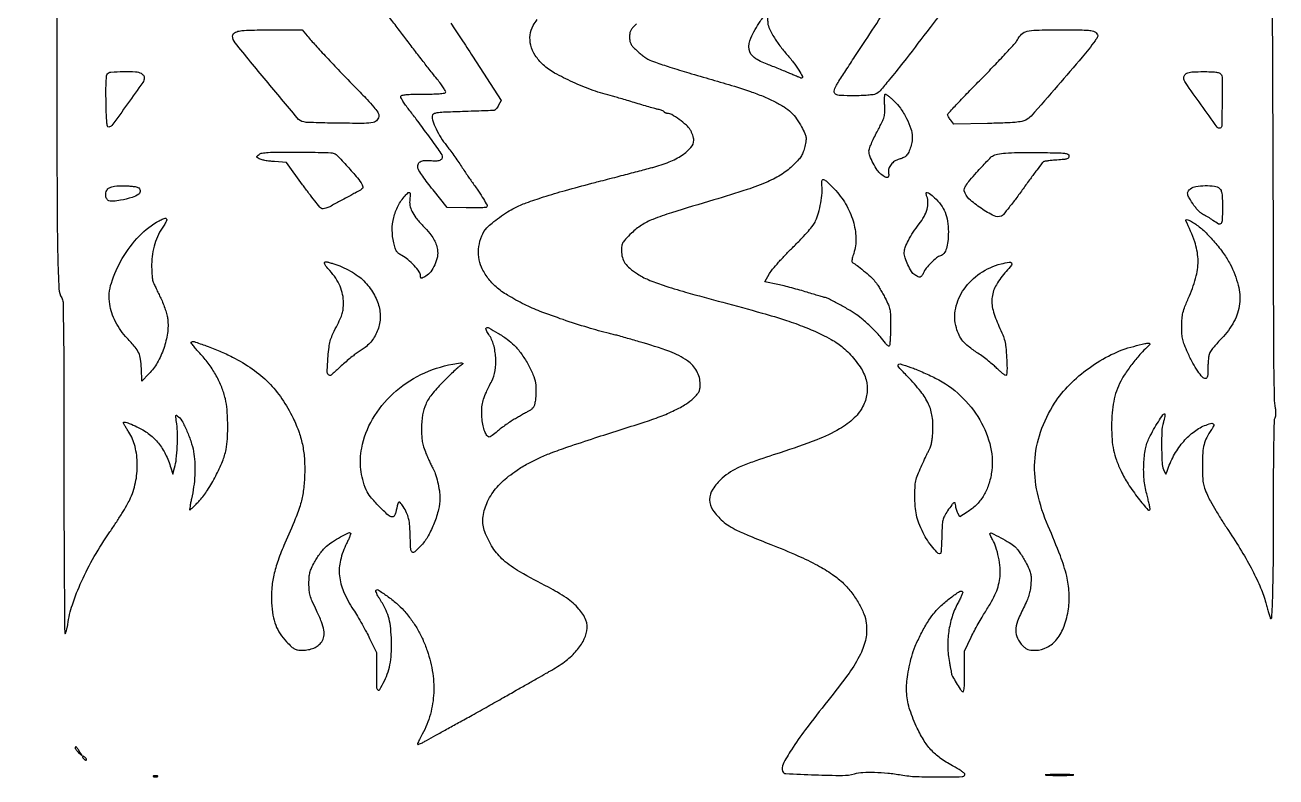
# Model space of a CAD drawing. Extents: x 0 to 894, y 129 to 1024.
# Drawn here: x 116 to 894, y 129 to 597 of the extents above; entities that cross this region are included whole.
import ezdxf

# ---------------------------------------------------------------- set-up
doc = ezdxf.new("R2010")
doc.units = 0

msp = doc.modelspace()

# ---------------------------------------------------------------- linework, layer by layer
for points in [[(135.5, 670.5), (135.593373, 559.5, 0.000609), (135.743481, 486.578743, 0.004884), (136.18136, 453.011193, 0.005796), (136.876055, 432.827116, 0.12933), (138.61, 427.285183, -0.135906), (139.436447, 424.518782, -0.001753), (139.741301, 406.202173, -0.002852), (139.951209, 377.958317, -0.000432), (140, 321.476166, 0.000756), (140.060971, 281.130381, 0.00135), (140.2508, 247.962905, 0.00009), (140.503252, 218.61991, 0.584436), (140.868192, 218.418538, 0.172671), (141.242825, 218.88634, 0.016574), (141.68092, 220.301907, 0.019568), (142.09225, 222.075751, 0.014212), (142.415763, 224.076523, -0.048225), (145.260735, 236.323048, -0.025636), (150.980787, 250.816593, -0.023597), (158.932908, 266.304458, -0.020827), (168.623663, 281.652871, 0.006378), (172.38805, 287.249994, 0.00615), (176.055385, 293.009314, 0.006096), (179.161087, 298.160876, 0.02224), (180.942996, 301.535176, 0.058614), (184.555313, 312.280964, 0.055117), (185.677136, 323.800681, 0.057712), (184.266268, 334.73335, 0.081544), (180.392447, 343.735586, -0.003839), (179.092347, 345.802762, -0.005819), (177.996531, 347.622177, -0.002451), (177.08818, 349.188379, -0.130905), (177, 349.519417, -0.440288), (177.512529, 349.988625, -0.055946), (179.161492, 349.654408, -0.027716), (181.971377, 348.573703, -0.006433), (186.561999, 346.437984, -0.05414), (193.328947, 342.228449, -0.057761), (198.871968, 336.744287, -0.054675), (203.244955, 329.862921, -0.040945), (206.536982, 321.5), (207.744464, 317.5), (208.881455, 321.5, 0.041197), (209.955405, 326.949016, 0.015602), (210.58392, 334.686866, 0.015798), (210.728449, 342.603749, 0.03286), (210.241196, 348.75594, -0.002785), (209.652602, 352.95816, -0.091659), (209.702723, 353.975772, -0.517484), (210.128909, 354.147829, -0.038862), (211.304435, 353.25594, -0.090516), (213.932053, 349.894766, -0.022289), (216.919403, 343.52293, -0.023593), (219.496383, 336.389373, -0.037195), (220.948826, 330.047064, -0.02889), (221.539596, 323.713532, -0.022799), (221.468347, 316.828168, -0.021567), (220.746632, 309.566736, -0.019192), (219.384058, 302.103027, 0.006749), (218.867142, 299.622551, 0.01048), (218.495213, 297.468701, 0.00504), (218.239686, 295.654848, 0.232897), (218.357086, 295.309581, 0.404083), (218.656903, 295.304377, 0.004223), (220.315724, 296.878271, 0.010322), (222.248345, 298.821844, 0.006177), (224.468038, 301.206554, 0.042448), (229.379763, 307.63586, 0.021853), (234.45063, 316.41415, 0.021812), (238.6843, 325.488959, 0.048036), (240.92082, 332.799221, 0.037455), (241.778593, 339.569417, 0.016339), (241.946066, 348.631899, 0.016346), (241.520876, 357.693821, 0.037095), (240.471195, 364.46797, 0.037934), (238.241536, 371.582024, 0.03125), (234.838293, 378.773029, 0.030325), (230.439212, 385.710171, 0.030295), (225.231935, 392.066668, -0.007392), (222.782118, 394.79245, -0.01222), (220.805334, 397.173453, -0.005858), (219.246418, 399.195627, -0.373675), (219.275463, 399.608796, -0.28215), (220.973529, 400.016062, -0.007423), (228.63168, 397.397629, -0.015069), (236.951404, 394.128202, -0.016053), (244.882444, 390.426613, -0.034817), (257.252994, 383.038532, -0.045148), (267.367374, 374.549995, -0.04589), (275.66942, 364.503765, -0.037844), (282.617281, 352.460158, -0.026853), (286.314389, 343.565029, -0.036469), (288.610422, 335.181276, -0.035288), (289.71109, 326.340364, -0.022949), (289.787529, 316.043365, -0.024888), (288.979477, 306.908784, -0.037376), (287.291039, 299.09128, -0.025773), (284.001739, 289.761886, -0.006062), (277.517159, 274.535886, 0.017735), (273.265361, 263.868473, 0.0309), (270.615765, 254.724269, 0.035135), (269.328769, 246.209389, 0.033962), (269.22538, 237.5, 0.028795), (270.102676, 229.810801, 0.049129), (271.821519, 223.584608, 0.054193), (274.57243, 218.246194, 0.045308), (278.556597, 213.265061, 0.011518), (281.683721, 210.155649, 0.066726), (283.565909, 208.79404, 0.091679), (285.469054, 208.184053, 0.031842), (288.356257, 208, 0.045279), (292.151466, 208.344389, 0.056706), (295.532207, 209.369024, 0.06215), (298.338744, 211.019879, 0.076129), (300.439296, 213.216795, 0.112787), (301.770953, 216.489973, 0.081292), (301.769116, 220.446631, 0.053529), (300.349968, 225.581434, 0.018433), (297.25, 232.64678, -0.008042), (294.546224, 238.476796, -0.035957), (293.268505, 242.017971, -0.047488), (292.687318, 245.221071, -0.021501), (292.509825, 249.485908, -0.01717), (292.654296, 253.526697, -0.045427), (293.117204, 256.379431, -0.044756), (294.09209, 259.125705, -0.016266), (295.939665, 262.826013, -0.022233), (297.546551, 265.50624, -0.016369), (299.55066, 268.329749, -0.016608), (301.62613, 270.879481, -0.035108), (303.42984, 272.678798, -0.03492), (307.149363, 275.472388, -0.017879), (312.161247, 278.467226, -0.00897), (317.18952, 281.116539, -0.323744), (318.41329, 280.920043, -0.288533), (318.501352, 280.532777, -0.007804), (317.870744, 278.825519, -0.013896), (317.013946, 276.78321, -0.008787), (315.907474, 274.448599, 0.056128), (312.122585, 264.015792, 0.084535), (311.474311, 254.385377, 0.077741), (314.065552, 244.510688, 0.040622), (320.098521, 233.281215, -0.009038), (322.689209, 229.11318, -0.005808), (325.549675, 224.190967, -0.005837), (328.237956, 219.306657, -0.010898), (330.281104, 215.281215), (334.5, 206.5), (334.5, 194.334845, 0.004789), (334.587423, 185.20669, 0.182967), (335.336531, 183.337052, 0.507608), (336.517226, 183.469424, 0.013098), (339.458459, 188.937186, 0.038768), (341.761571, 194.542815, 0.03782), (343.194694, 200.483183, 0.032682), (343.85039, 207.307874, 0.018393), (343.797602, 215.634227, 0.018928), (343.180225, 223.242112, 0.043958), (342.006649, 228.839207, 0.045518), (339.901368, 234.02693, 0.021656), (336.318818, 240.287011, -0.0162), (335.409446, 241.836575, -0.021705), (334.693673, 243.299994, -0.019582), (334.211325, 244.535034, -0.165211), (334.207962, 245.123885, -0.488299), (335.48307, 245.575741, -0.013211), (341.133426, 241.756839, -0.021364), (346.98839, 237.179958, -0.034308), (351.515474, 232.747846, -0.02301), (356.198023, 226.973869, -0.026968), (360.070147, 221.082558, -0.026805), (363.304292, 214.777385, -0.022241), (366.073101, 207.761215, -0.046151), (369.535042, 193.562904, -0.054771), (370.052146, 179.776788, -0.056646), (367.584767, 166.600381, -0.055363), (362.213487, 154.204828, 0.011138), (361.303094, 152.52737, 0.017533), (360.605261, 151.044702, 0.011885), (360.114173, 149.818993, 0.293709), (360.188195, 149.478472, 0.270817), (360.508515, 149.394476, 0.020717), (361.391255, 149.681066, 0.023951), (362.47481, 150.143337, 0.015671), (363.678227, 150.773644, -0.001896), (365.702377, 151.905935, -0.000133), (371.384968, 155.054509, -0.000189), (378.163606, 158.804675, -0.000142), (385.618538, 162.922556, 0.001062), (394.082978, 167.618399, 0.000669), (403.94732, 173.135614, 0.000672), (413.632266, 178.586646, 0.001235), (421.5, 183.054483, -0.0002), (428.302222, 186.935884, -0.000243), (434.68125, 190.568303, -0.000205), (440.052224, 193.62033, -0.001692), (442.5, 194.999009, 0.030813), (451.574353, 200.830417, 0.049129), (458.43467, 206.981716, 0.058415), (463.075602, 213.414764, 0.080879), (465.489695, 220.093376, 0.144734), (464.807934, 226.752333, 0.083991), (460.522752, 233.631737, 0.061699), (452.719813, 240.515286, 0.031965), (441.524436, 247.161282, -0.01268), (423.735611, 256.814269, -0.048822), (413.511271, 264.115114, -0.071061), (406.947959, 271.731901, -0.051507), (401.905571, 281.74678, -0.114682), (400.770574, 290.093942, -0.078766), (403.147606, 299.386523, -0.070122), (408.690766, 308.475495, -0.060508), (416.784698, 316.20331, -0.004953), (422.011616, 320.02626, -0.020224), (425.299028, 322.18543, -0.018398), (428.890438, 324.165685, -0.003607), (435.5, 327.439582, -0.022624), (442.885316, 330.627102, -0.008089), (453.681521, 334.519545, -0.004648), (470.459111, 340.089856, -0.000929), (500.5, 349.693056, 0.01406), (511.137401, 353.40409, 0.021736), (520.07368, 357.258875, 0.025359), (527.133608, 361.128763, 0.058384), (531.877926, 364.877926, 0.01794), (534.15427, 367.323758, 0.067581), (535.296991, 369.072924, 0.079755), (535.834291, 370.909881, 0.031356), (536, 373.54966, 0.128063), (533.895129, 381.63299, 0.113955), (528.05084, 388.079889, 0.065001), (517.025257, 393.786848, 0.016916), (498, 399.964949, 0.000339), (489.688027, 402.350445, 0.002219), (485.511595, 403.525967, 0.004151), (482.548924, 404.319266, 0.003856), (479.5, 405.083555, -0.013814), (466.053984, 408.740176, -0.008953), (450.70899, 413.673501, -0.008821), (436.376621, 418.850131, -0.024743), (426.60827, 423.139029, -0.018548), (416.134559, 428.864738, -0.044369), (408.96392, 434.049782, -0.056069), (403.873796, 439.579392, -0.051522), (399.970845, 446.25497, -0.076369), (398.229817, 452.457119, -0.063995), (398.274869, 459.296992, -0.065311), (400.027989, 465.761069, -0.087734), (403.297728, 470.858999, -0.035777), (406.427531, 473.79793, -0.014734), (411.051058, 477.334455, -0.014795), (416.071246, 480.724298, -0.024103), (420.541427, 483.260846, -0.029965), (427.724437, 486.365938, -0.010081), (438.536585, 490.0446, -0.008716), (452.16042, 494.115402, -0.005199), (468.5, 498.506308, 0.000438), (472.797145, 499.617306, 0.000203), (478.38125, 501.068674, 0.000201), (484.248062, 502.598574, 0.000279), (489.5, 503.973516, -0.000021), (494.460937, 505.275012, -0.000021), (499.44375, 506.581801, -0.00002), (503.807827, 507.725936, -0.00008), (506.5, 508.431168, 0.032492), (516.62887, 511.799021, 0.049897), (524.796558, 516.110282, 0.062598), (530.255723, 520.806549, 0.185936), (532, 525.334914, 0.055109), (531.848568, 526.704663, 0.025845), (531.369147, 528.424274, 0.025235), (530.674649, 530.193668, 0.032282), (529.852416, 531.738795, 0.074637), (527.388497, 534.648837, 0.023753), (522.931157, 538.192748, 0.020798), (518.27715, 541.259516, 0.136094), (515.607054, 542, -0.055775), (514.995167, 542.068469, -0.049662), (514.387854, 542.27115, -0.052617), (513.874554, 542.569486, -0.096699), (513.547549, 542.923063, 0.129179), (513.127264, 543.322753, 0.026202), (512.193326, 543.775001, 0.026026), (511.020194, 544.198618, 0.021815), (509.738532, 544.527061, -0.015085), (507.837525, 544.987052, -0.002289), (504.073194, 546.037604, -0.002563), (499.640354, 547.32122, -0.002216), (495, 548.71313, 0.000922), (490.449579, 550.090911, 0.001211), (486.290625, 551.330823, 0.000879), (482.800052, 552.355599, 0.011586), (481.5, 552.702319, -0.026451), (469.401489, 556.317277, -0.020597), (456.673765, 561.466327, -0.02069), (445.402025, 567.149335, -0.058667), (438.27604, 572.296704, -0.062038), (433.347941, 578.098887, -0.083211), (430.575774, 584.405205, -0.09212), (430.166016, 590.759233, -0.096663), (432.088754, 596.719584, -0.041297), (434.519714, 600.371397, -0.020131)], [(496.25, 597.733136, 0.017456), (493.959609, 595.335127, 0.062835), (492.764227, 593.595446, 0.079547), (492.186307, 591.838402, 0.039773), (492, 589.5, 0.039519), (492.185219, 587.160259, 0.080429), (492.76116, 585.413571, 0.063657), (493.954808, 583.69169, 0.017532), (496.25, 581.316949, 0.015047), (498.097171, 579.639506, 0.012992), (500.132812, 577.989294, 0.01318), (502.05723, 576.589512, 0.036604), (503.5, 575.74546, 0.031436), (508.078529, 573.845707, 0.005194), (517.157276, 570.836414, 0.005086), (528.884593, 567.215035, 0.002853), (543.205482, 563.040647, -0.004053), (557.250022, 558.910221, -0.010669), (567.22466, 555.654774, -0.014334), (575.079918, 552.648829, -0.01773), (582.20198, 549.385983, -0.02441), (588.199455, 546.00076, -0.04712), (592.56096, 542.637778, -0.051059), (595.989363, 538.711074, -0.034365), (599.088119, 533.622915, -0.010153), (601.11943, 529.502417, -0.069128), (601.787299, 527.340876, -0.079783), (601.792439, 525.206038, -0.015837), (601.074376, 521.441742, -0.026836), (600.139007, 518.11158, -0.054582), (598.991018, 515.651029, -0.046212), (597.212214, 513.251662, -0.014558), (594.134542, 510.009808, -0.053247), (587.018949, 504.304198, -0.038669), (578.066088, 499.503827, -0.024879), (565.159548, 494.570088, -0.006908), (544.462289, 488.132233, 0.002468), (518.109099, 480.19107, 0.021255), (506.52568, 476.092001, 0.047205), (499.400754, 472.410126, 0.050493), (493.265911, 467.527708, 0.008335), (489.448767, 463.676988, 0.060893), (487.894423, 461.601124, 0.095619), (487.209476, 459.604151, 0.034954), (487, 456.611355, 0.064962), (487.548712, 452.405816, 0.08566), (489.159121, 448.897964, 0.0697), (492.141922, 445.634286, 0.02935), (496.946176, 442.113185, 0.044235), (503.570084, 438.619289, 0.019054), (512.927545, 435.109259, 0.011749), (526.912054, 430.825273, 0.00292), (550, 424.487043, -0.002794), (574.462979, 417.777939, -0.010363), (589.769761, 413.143661, -0.015794), (601.107833, 409.052461, -0.018592), (611.553228, 404.449581, -0.010129), (617.528634, 401.395488, -0.026578), (621.642926, 398.896163, -0.03147), (625.054138, 396.237971, -0.020201), (628.674691, 392.760261, -0.042805), (635.552221, 384.247862, -0.080899), (639.241583, 376.257485, -0.095535), (639.87268, 368.446758, -0.082094), (637.641754, 360.5, -0.092819), (631.89499, 352.494659, -0.061138), (622.783902, 345.697603, -0.038764), (608.558584, 338.977383, -0.01143), (585.815719, 330.907176, 0.002963), (568.511244, 325.094731, 0.021341), (560.316107, 321.891096, 0.041535), (554.895994, 318.941669, 0.035309), (549.716469, 314.988111, 0.065853), (543.761368, 308.153382, 0.150072), (541.841952, 301.657211, 0.148502), (543.891835, 295.15678, 0.06402), (550, 288.306477, 0.039598), (554.044238, 285.323018, 0.026375), (559.0907, 282.541867, 0.015286), (566.661154, 279.157597, 0.00328), (580, 273.779442, -0.008935), (596.695921, 266.827215, -0.020116), (609.025497, 260.830823, -0.026359), (618.290951, 255.206141, -0.044961), (625.280107, 249.459312, -0.035414), (630.364822, 243.684952, -0.033315), (634.698443, 237.135936, -0.035116), (637.853025, 230.567988, -0.06257), (639.349285, 224.770674, -0.080583), (639.032577, 215.238653, -0.066692), (635.763591, 205.607572, -0.042015), (628.601137, 193.776763, -0.011509), (615.37159, 176.42401, 0.00633), (601.484798, 158.595178, 0.019575), (592.742439, 146.085011, 0.023224), (587.534607, 137.080387, 0.214271), (587.289477, 132.688019, 0.297309), (589.334447, 131.208196, 0.003193), (607.508223, 130.443377, 0.007746), (624.570708, 130.098973, 0.068916), (632, 131.09236, -0.053031), (637.188849, 131.954117, -0.020387), (644.504002, 132.084683, -0.01938), (652.750238, 131.575437, -0.018915), (661, 130.427526, 0.033932), (670.548558, 129.389905, 0.011605), (684.481152, 129.150292, 0.004161), (698.952029, 129.357726, 0.316827), (700.723275, 130.666336, 0.306877), (700.544799, 131.299731, 0.017998), (698.886519, 132.599103, 0.022193), (696.651999, 134.076762, 0.014017), (693.926176, 135.608133, -0.031099), (686.183746, 140.312614, -0.049254), (680.284163, 145.348829, -0.049124), (675.472995, 151.451792, -0.030741), (671.044698, 159.406662, -0.034417), (666.519626, 170.812537, -0.058014), (664.548002, 180.902136, -0.05636), (664.92022, 191.377128, -0.030566), (667.600562, 204, -0.032418), (669.864153, 210.49899, -0.018146), (673.402343, 218.088088, -0.018158), (677.43716, 225.320693, -0.035958), (681.236915, 230.676392, -0.03278), (686.017374, 235.761983, -0.025285), (691.83986, 240.668397, -0.017395), (697.379749, 244.580669, -0.355281), (699.281958, 244.384708, -0.29399), (699.378405, 243.939916, -0.00852), (698.637322, 242.059293, -0.014611), (697.626269, 239.805186, -0.009225), (696.322238, 237.233613, 0.044598), (692.742752, 228.734647, 0.042228), (690.646519, 219.579042, 0.041511), (690.095992, 210.048038, 0.039981), (691.111123, 200.433659, -0.000416), (691.548743, 198.08588, -0.000545), (691.944418, 195.94025, -0.000398), (692.272721, 194.140948, -0.005158), (692.387571, 193.469321, 0.088679), (693.000797, 191.713132, 0.008135), (695.342143, 187.708924, 0.00887), (697.806493, 183.80533, 0.074342), (699.192364, 182.254449, 0.500664), (699.843248, 182.410452, 0.074982), (700.245793, 183.938942, 0.023583), (700.452769, 187.346038, 0.003379), (700.5, 194.334171), (700.5, 207.5), (704.672448, 216.184415, -0.009237), (706.605324, 220.024077, -0.005991), (708.974783, 224.394345, -0.006023), (711.392073, 228.607967, -0.01136), (713.459512, 231.937976, 0.015648), (717.382554, 238.379384, 0.030083), (720.041497, 243.806072, 0.035824), (721.720128, 248.807278, 0.037826), (722.630188, 253.906942, 0.048903), (722.647804, 259.324986, 0.026993), (721.66752, 265.879866, 0.02702), (720.009519, 272.202714, 0.055699), (717.919106, 276.861678, -0.014326), (717.184284, 278.19282, -0.022186), (716.635427, 279.385224, -0.01811), (716.278685, 280.360102, -0.282144), (716.358174, 280.691508, -0.323282), (717.39555, 280.858965, -0.00507), (723.037755, 277.954109, -0.012776), (728.380992, 274.957292, -0.040725), (731.712673, 272.588316, -0.04995), (733.122426, 271.138743, -0.015448), (734.944395, 268.695539, -0.01528), (736.824746, 265.821189, -0.016233), (738.486486, 262.893762, -0.011187), (740.671851, 258.498969, -0.05133), (741.610898, 255.814577, -0.058929), (741.919605, 253.170304, -0.017727), (741.76973, 249.116273, -0.024526), (741.323374, 245.458932, -0.032431), (740.541105, 242.196301, -0.028284), (739.252763, 238.739141, -0.013352), (737.223857, 234.429174, 0.025252), (733.516652, 226.041846, 0.086643), (732.379424, 220.21767, 0.120978), (733.447674, 215.458611, 0.075207), (736.75071, 210.75, 0.039546), (738.356586, 209.313194, 0.078718), (739.855309, 208.506605, 0.064575), (741.720195, 208.113708, 0.019671), (744.609352, 208, 0.122939), (751.85007, 209.807661, 0.101966), (757.980414, 214.893408, 0.082736), (762.532136, 223.031994, 0.05169), (765.150838, 233.66143, 0.047461), (765.596152, 243.912207, 0.047075), (764.104282, 254.092088, 0.03244), (760.16095, 266.641611, 0.009727), (752.562634, 285.191761, -0.047625), (745.833101, 305.982485, -0.067698), (744.231143, 325.316121, -0.070841), (747.844232, 343.709428, -0.058487), (756.584481, 361.699519, -0.053534), (765.787501, 373.172241, -0.041114), (778.023982, 383.596349, -0.041009), (791.84325, 391.907005, -0.052316), (805.774312, 397.070157, -0.005396), (812.754398, 398.775319, -0.073587), (815.354836, 398.988758, -0.575219), (815.730423, 398.234072, -0.072395), (814.207451, 396.521105, 0.03826), (810.29213, 392.678786, 0.01353), (805.279843, 386.621431, 0.013611), (800.583532, 380.274013, 0.036088), (797.694658, 375.428602, 0.032592), (795.073958, 369.235605, 0.03387), (793.319562, 362.832918, 0.030711), (792.32909, 355.718279, 0.019507), (792.011869, 347.355655, 0.017778), (792.31483, 339.092221, 0.03402), (793.242199, 332.521609, 0.035652), (795.015839, 326.341976, 0.021731), (797.933883, 319.327594, 0.035454), (802.284671, 311.523124, 0.01912), (808.663175, 302.544466, 0.017358), (814.624821, 295.330366, 0.690119), (816, 295.852182, 0.052707), (815.915039, 296.655918, 0.002947), (815.374297, 299.114117, 0.004514), (814.685879, 302.035204, 0.003289), (813.869946, 305.2704, -0.040457), (812.281895, 314.370967, -0.034275), (812.053698, 324.13444, -0.035651), (813.114056, 333.200821, -0.069062), (815.443801, 340.101363, -0.01298), (818.195234, 345.26642, -0.013661), (821.16673, 350.19291, -0.006784), (823.990034, 354.468231, -0.248322), (824.994732, 355, -0.430675), (825.230551, 354.750623, -0.020896), (825.106883, 353.488337, -0.023191), (824.794689, 351.827628, -0.013241), (824.272441, 349.853912, 0.060704), (823.278754, 343.845275, 0.014467), (823.139667, 333.694455, 0.01159), (823.528727, 323.570264, 0.113728), (824.734798, 319.5), (825.865501, 317.5), (826.540422, 319.5, -0.043378), (830.637725, 328.871595, -0.047829), (836.18118, 337.071741, -0.051366), (842.74165, 343.537409, -0.07052), (849.860557, 347.753306, -0.022509), (853.604357, 349.115048, -0.209977), (855.272548, 348.930642, -0.385309), (855.644961, 347.77284, -0.046775), (854.20384, 345.243176, 0.031254), (851.201043, 340.332573, 0.059309), (849.536691, 336.0141, 0.048413), (848.74555, 330.87097, 0.014816), (848.538918, 323, 0.007012), (848.659306, 316.084697, 0.033884), (849.048266, 312.175506, 0.043858), (849.918356, 308.831837, 0.017133), (851.674296, 304.390422, 0.025085), (853.511282, 300.691236, 0.006689), (856.806373, 294.995222, 0.006764), (860.731426, 288.612783, 0.006929), (864.796974, 282.390422, -0.012488), (872.908386, 269.66921, -0.016318), (879.643635, 257.628821, -0.01822), (884.791437, 246.721229, -0.033943), (888.018698, 237.5, 0.00183), (888.905336, 234.326713, 0.002337), (889.746734, 231.409375, 0.001812), (890.472295, 228.969892, 0.019697), (890.806789, 228, 0.808244), (891.75958, 228.153948, 0.005488), (892.33226, 242.415092, 0.005657), (892.718141, 264.036569, 0.001673), (892.823546, 297.142715, -0.001349), (892.881778, 320.108349, -0.003181), (893.080416, 337.236168, -0.001089), (893.355476, 350.893556, -0.117811), (893.820804, 352.665169, 0.083247), (894.198512, 353.785079, 0.037458), (894.329549, 355.335899, 0.030854), (894.229162, 357.254534, 0.018244), (893.885363, 359.522454, -0.040257), (893.508975, 363.044569, -0.001566), (893.210287, 376.109721, -0.002779), (892.990976, 391.589598, -0.001957), (892.909267, 409, 0.000533), (892.8648, 433.094664, 0.000132), (892.739334, 472.59375, 0.000135), (892.571539, 517.814063, 0.000135), (892.37943, 563), (891.884242, 672.5)], [(692.527246, 612.979497, -0.000625), (677.103538, 592.846952, -0.001425), (662.218886, 573.582185, -0.006982), (653.62361, 562.835969, -0.008422), (647.897993, 556.113003, -0.102114), (645.202947, 554.085493, -0.081369), (643.71918, 553.660315, -0.009325), (640.247778, 553.318864, -0.011053), (636.072662, 553.079402, -0.008797), (631.559936, 553, -0.009586), (623.264613, 553.159044, -0.11828), (620.243603, 554.007528, -0.322911), (619.41332, 555.785718, -0.072478), (620.570588, 559.136503, -0.023407), (621.761604, 561.197229, -0.000889), (626.571476, 568.65788, -0.001597), (632.307523, 577.458739, -0.001124), (638.813511, 587.323157, 0.003132), (649.993837, 604.423901, 0.035752)], [(380.716985, 598.231542, -0.002546), (387.22805, 588.436129, -0.001914), (394.294316, 577.596988), (412.088633, 550.072077), (410.518636, 547.036038, -0.027816), (409.827682, 545.864485, -0.033761), (409.050182, 544.854338, -0.035952), (408.298785, 544.117755, -0.151053), (407.72432, 543.872345, -0.016229), (406.804831, 543.80655, -0.000243), (401.425269, 543.599375, -0.000659), (395.178446, 543.37009, -0.000436), (388, 543.122345, 0.001817), (376.219614, 542.683176, 0.025819), (372.02553, 542.294016, 0.092094), (370.038184, 541.618141, 0.233483), (369.19923, 540.393314, 0.122784), (369.514023, 537.333934, 0.025982), (371.61312, 532.352871, 0.026901), (374.611234, 526.923994, 0.029174), (378.101979, 522, -0.008953), (380.138508, 519.360286, -0.004325), (382.655313, 515.9125, -0.004287), (385.217106, 512.27308, -0.006142), (387.4204, 509, 0.001858), (389.43887, 505.9453, 0.001977), (391.438663, 502.96875, 0.001879), (393.17914, 500.420845, 0.00916), (394.196437, 499, -0.009946), (398.093524, 493.538864, -0.016587), (401.12574, 488.774013, -0.010737), (403.340326, 484.834225, -0.330285), (403.184474, 483.784474, -0.181696), (402.455998, 483.453963, -0.005507), (399.083008, 483.266758, -0.010231), (395.045095, 483.169955, -0.006816), (390.416821, 483.216821), (378.5, 483.5), (369.718626, 494.5, -0.006693), (366.310382, 498.888558, -0.008883), (363.335806, 502.975392, -0.006669), (360.964728, 506.455615, -0.083697), (360.321167, 507.905591, -0.145027), (360.408562, 510.245705, -0.184176), (361.77363, 511.900857, -0.11341), (364.545263, 512.73105, -0.040682), (368.692449, 512.66408, 0.038682), (372.270809, 512.592001, 0.107785), (374.677577, 513.263087, 0.21863), (375.657415, 514.542302, 0.194575), (375.386864, 516.206195, 0.020235), (372.958962, 519.863892, 0.001649), (366.187262, 529.156101, 0.002359), (359.328941, 538.410402, 0.007828), (354.694541, 544.404602, -0.013128), (352.619777, 547.147724, -0.019181), (350.952557, 549.676187, -0.015018), (349.747802, 551.807184, -0.215999), (349.6977, 552.654602, -0.253478), (350.495163, 553.337123, -0.028647), (352.928287, 553.715095, -0.019761), (356.855237, 553.940428, -0.00445), (363.547972, 554, 0.005997), (369.154409, 554.067248, 0.012779), (373.483706, 554.281922, 0.008706), (376.800233, 554.589629, 0.230795), (377.532289, 555.052245, 0.273727), (377.546001, 555.765961, 0.012913), (376.25811, 557.909733, 0.018218), (374.496036, 560.467553, 0.011768), (372.281439, 563.302245, -0.005182), (369.176498, 567.170465, -0.001391), (364.325524, 573.379409, -0.001409), (358.854354, 580.463604, -0.001457), (353.484225, 587.5, 0.000815), (348.118119, 594.549877, 0.000784), (342.659009, 601.674528, 0.000775)]]:
    msp.add_lwpolyline(points, format="xyb")
for points in [[(577.984687, 599.18705, 0.099848), (578.744127, 595.546503, 0.029889), (581.295527, 590.453967, 0.027747), (585.009249, 584.781827, 0.022724), (589.57031, 579.148629, -0.01725), (593.94401, 573.866088, -0.024535), (597.425117, 568.864093, -0.025386), (599.62, 564.923334, -0.555497), (599.045366, 564, -0.089341), (598.395529, 564.117049, -0.005087), (596.48679, 564.849909, -0.00765), (594.225296, 565.78498, -0.005532), (591.73295, 566.893307, 0.00797), (588.754118, 568.200613, 0.00406), (584.972226, 569.752954, 0.004032), (581.045793, 571.290854, 0.00603), (577.588592, 572.565335, -0.069726), (569.656125, 576.698649, -0.200624), (566.450338, 581.86666, -0.151772), (567.449568, 588.855372, -0.036142), (573.311267, 599.20041, -0.023178), (575.477193, 602.145517, -0.227086), (576.833063, 602.790039, -0.363855), (577.729665, 602.033633, -0.041389)], [(291.389972, 590.322875, 0.008575), (296.551082, 584.428702, 0.004051), (303.400936, 576.993382, 0.00346), (311.778318, 568.169705, 0.002149), (321.725749, 557.924963, -0.004079), (328.763482, 550.62067, -0.01597), (332.924429, 545.940332, -0.02177), (335.409881, 542.67935, -0.153109), (336, 540.797408, -0.170094), (335.006819, 537.962377, -0.175102), (332.473445, 536.408531, -0.049828), (326.883258, 535.825534, -0.004079), (312.177067, 535.881686, -0.002295), (304.093568, 536.015605, -0.003276), (296.920501, 536.214408, -0.001811), (290.864265, 536.443949, -0.048917), (289.275703, 536.666617, -0.15999), (285.224674, 539.174405, -0.002068), (265.812284, 562.454014, -0.001965), (246.528183, 585.962684, -0.17107), (245.009092, 590.20031, -0.262209), (246.093753, 592.150744, -0.097952), (249.136315, 593.279048, -0.035046), (255.258214, 593.83012, -0.004546), (268.389972, 593.969591), (288.279943, 594)], [(782.354042, 592.161282, -0.042921), (783.240886, 590.994147, -0.172598), (783.435233, 590.133766, -0.113646), (783.07565, 589.136298, -0.013992), (781.759029, 587.213031, -0.018668), (773.746369, 577.007612, -0.003618), (758.461784, 559.231602, -0.001276), (741.91608, 540.365617, -0.093414), (738.692129, 537.853201, -0.07531), (736.132024, 536.989538, -0.02194), (731.995849, 536.443923, -0.01338), (725.605902, 536.056707, -0.003002), (714.701749, 535.753923), (693.908045, 535.301443), (691.954023, 537.78558, -0.01718), (691.205938, 538.806956, -0.020401), (690.573994, 539.821655, -0.019668), (690.115485, 540.709117, -0.109826), (690, 541.228536, -0.190429), (690.257998, 541.881384, -0.000665), (696.130376, 548.134189, -0.003408), (702.868738, 555.192948, -0.002116), (710.869364, 563.390715, 0.003266), (718.982729, 571.742357, 0.004625), (726.085674, 579.288627, 0.002698), (731.971724, 585.72848, 0.064553), (733.363653, 587.736333, -0.082436), (736.051666, 591.333454, -0.134337), (739.378939, 593.140238, -0.053069), (745.165009, 593.863506, -0.004579), (760.067519, 594, -0.002048), (772.324628, 593.949806, -0.018534), (777.674528, 593.707537, -0.044242), (780.661423, 593.192529, -0.145019)], [(188.065741, 566.964816, -0.064269), (188.805493, 566.43697, -0.055009), (189.431812, 565.712359, -0.057539), (189.857453, 564.910328, -0.09351), (190, 564.154794, -0.154339), (189.062849, 561.191102, -0.002959), (179.615003, 547.913411, -0.002185), (169.846013, 534.479139, -0.238815), (167.912936, 533.5, -0.346839), (167.15502, 534.097643, -0.032343), (166.722582, 536.606148, -0.018955), (166.423612, 540.986759, -0.003211), (166.224017, 549.366229, -0.004541), (166.163907, 556.598588, -0.012441), (166.294935, 561.705394, -0.01205), (166.567441, 565.34992, -0.1496), (167.096462, 566.616229, -0.206699), (169.259503, 567.716108, -0.011534), (176.978245, 568.022621, -0.015171), (184.590215, 567.918197, -0.112303)], [(859.902888, 566.617013, -0.174394), (860.87965, 563.919474, -0.003499), (860.807218, 549.158268, -0.002404), (860.554818, 534.058554, -0.346863), (859.5, 532.778624, -0.297156), (857.765813, 533.439165, -0.001905), (847.669328, 547.42243, -0.002912), (837.957655, 561.149479, -0.15367), (837, 564.19185, -0.172717), (837.664848, 566.059114, -0.146341), (839.407119, 567.241016, -0.064275), (842.793401, 567.846965, -0.012174), (849.077555, 568, -0.007639), (853.713541, 567.929164, -0.024132), (856.809975, 567.684623, -0.03427), (858.879296, 567.274667, -0.154712)], [(656.512215, 549.881975, -0.05409), (660.623828, 545.175209, -0.034003), (664.395272, 538.911318, -0.034182), (667.145198, 532.508068, -0.084526), (668, 527.487767, -0.046213), (667.677735, 524.008452, -0.036452), (666.713733, 520.349226, -0.037444), (665.347588, 517.165296, -0.099805), (663.802181, 515.250788, -0.049143), (663.114281, 514.785687, -0.019856), (662.096301, 514.285631, -0.01942), (660.949959, 513.830345, -0.023334), (659.839235, 513.495787, 0.081), (657.010946, 512.274748, 0.084052), (654.758194, 510.230521, 0.090153), (653.417763, 507.695289, 0.113551), (653.205091, 505.055987, -0.061379), (653.254925, 502.901309, -0.332793), (652.5128, 502.091815, -0.189411), (651.065828, 502.367285, -0.026007), (648.509566, 504.171136, -0.079488), (646.166049, 506.708841, -0.027635), (643.63415, 511.012933, -0.027213), (641.607423, 515.526219, -0.091055), (641.009769, 518.701445, -0.093398), (641.256089, 520.041246, -0.009107), (642.502276, 523.105219, -0.011287), (644.150271, 526.726501, -0.008703), (646.104361, 530.601625, 0.006584), (649.235166, 536.745376, 0.045138), (650.454679, 539.909166, 0.06353), (650.892581, 542.790888, 0.020093), (650.821672, 547.15018, -0.011), (650.731165, 549.776578, -0.01835), (650.784796, 551.987865, -0.012803), (650.935822, 553.728467, -0.381733), (651.239654, 554, -0.159234), (651.734302, 553.838372, -0.007858), (653.120545, 552.79033, -0.012053), (654.742086, 551.45971, -0.00836)], [(307.64264, 517.353239, -0.144431), (309.839438, 516.085863, -0.0053), (316.461873, 508.977765, -0.009432), (322.667026, 501.911142, -0.047531), (325.660145, 497.59865, -0.103685), (326.054872, 496.345301, -0.207495), (325.743304, 495.375021, -0.080532), (324.498241, 494.347038, -0.008252), (321.160145, 492.46683, 0.00031), (318.505998, 491.026912, 0.000156), (315.162962, 489.209224, 0.000155), (311.711359, 487.329715, 0.000231), (308.692491, 485.682815, -0.011052), (305.397873, 483.976928, -0.033741), (303.068547, 483.024314, -0.051538), (301.385047, 482.651789, -0.157532), (300.252226, 482.878723, -0.094234), (299.259647, 483.711572, -0.003383), (296.133223, 487.593595, -0.006121), (292.509881, 492.271932, -0.00424), (288.522896, 497.64623), (278.426322, 511.5), (270.963161, 512, -0.013537), (267.95925, 512.283103, -0.015438), (265.104804, 512.720097, -0.014704), (262.718265, 513.23424, -0.079351), (261.5, 513.749265, -0.014919), (260.236321, 514.592024, -0.239703), (260.005462, 515.033024, -0.221917), (260.216905, 515.500185, -0.012808), (261.467504, 516.518551, -0.125884), (263.333146, 517.323512, -0.023643), (267.05912, 517.733548, -0.014049), (273.146458, 517.942017, -0.002539), (284.467504, 517.953987, -0.002244), (292.681466, 517.884088, -0.00323), (299.951105, 517.742626, -0.001717), (306.100154, 517.562104, -0.050948)], [(765.5, 515.5, -0.155827), (765.154944, 514.419708, -0.158997), (764.25, 513.75, -0.057149), (762.341148, 513.347974, -0.006709), (758, 513, 0.007272), (755.053872, 512.760508, 0.009921), (752.407573, 512.4535, 0.007106), (750.216781, 512.123401, 0.104281), (749.493866, 511.8417, 0.086221), (748.84033, 511.231157, 0.001086), (745.406961, 506.669566, 0.00315), (741.471771, 501.348024, 0.002054), (736.993866, 495.158854, -0.005337), (732.438347, 488.948673, -0.00767), (728.262272, 483.555702, -0.00448), (724.650887, 479.118986, -0.111204), (723.409614, 478.161317, -0.228261), (718.927472, 478.22047, -0.033048), (710.813448, 482.953931, -0.03539), (703.279702, 488.860548, -0.148339), (700.350731, 493.740229, -0.158987), (700.459439, 495.307056, -0.050445), (701.565981, 497.404743, -0.02833), (703.809038, 500.399497, -0.006313), (707.987724, 505.240229, -0.004595), (711.249202, 508.855887, -0.006228), (714.26526, 512.057343, -0.004303), (716.843367, 514.680962, -0.066941), (717.843679, 515.444344, -0.081823), (721.070425, 516.640137, -0.028409), (726.003231, 517.3092, -0.017257), (733.503727, 517.635673, -0.00411), (746, 517.645285, -0.001622), (758.433652, 517.512301, -0.023913), (762.794339, 517.242655, -0.090199), (764.795993, 516.64646, -0.282527)], [(619.375732, 495.044932, -0.056711), (626.482974, 485.666195, -0.06017), (631.133515, 475.110389, -0.064598), (632.910865, 464.486944, -0.088446), (631.563632, 454.904734, 0.008376), (630.637077, 451.902671, 0.061215), (630.39722, 450.419552, 0.146247), (630.631073, 449.512706, 0.130173), (631.332464, 448.83382, -0.038029), (634.463804, 446.754285, -0.012163), (638.788781, 443.209586, -0.011995), (642.917361, 439.478382, -0.041476), (645.316054, 436.792745, -0.019544), (646.498437, 435.090281, -0.006991), (648.053898, 432.575718, -0.006923), (649.684765, 429.767497, -0.008132), (651.149549, 427.060764, -0.017726), (653.130171, 422.900406, -0.056089), (654.031286, 419.954119, -0.040873), (654.396271, 416.424906, -0.006251), (654.458858, 409.352955, -0.00604), (654.390091, 404.981567, -0.009129), (654.214818, 401.179543, -0.004547), (653.980022, 397.987295, -0.177552), (653.685857, 397.352524, -0.278645), (653.281625, 397.25279, -0.07876), (652.675281, 397.552301, -0.055158), (651.970391, 398.178317, -0.0328), (651.273314, 399.060332, 0.034246), (647.945587, 403.245999, 0.013728), (642.862098, 408.513507, 0.013815), (637.446013, 413.539856, 0.030741), (633, 416.983339, 0.017156), (628.131521, 420.057603, 0.008774), (621.829267, 423.594219, 0.00506), (615.616916, 426.857783, 0.094025), (613.5, 427.480496, -0.04565), (612.793702, 427.616204, -0.001318), (609.85625, 428.472654, -0.002652), (606.404162, 429.50896, -0.001822), (602.5, 430.71916, 0.006493), (598.076583, 432.045148, 0.0045), (593.043046, 433.434187, 0.004538), (588.18301, 434.681271, 0.009304), (584.348668, 435.552791), (576.197335, 437.246669), (579.193077, 442.373334, -0.040492), (581.072017, 445.063007, -0.00877), (584.762762, 449.372167, -0.009092), (589.225777, 454.221165, -0.008585), (593.946919, 459, 0.007224), (599.289741, 464.378746, 0.014502), (603.319241, 468.804235, 0.017801), (606.203809, 472.41545, 0.053364), (607.802997, 475.13377, 0.039763), (609.596476, 480.113985, 0.022485), (611.004957, 486.376747, 0.022363), (611.820167, 492.538521, 0.055094), (611.714202, 497.094119, -0.062326), (611.687759, 500.084856, -0.45756), (612.727884, 500.791719, -0.127109), (614.853955, 499.590708, -0.010488)], [(186.065741, 495.964816, -0.238895), (187.473282, 493.952643, -0.275308), (186.581485, 491.819046, -0.086836), (182.377252, 489.713267, -0.024709), (175.257462, 487.958119, -0.026576), (170.75904, 487.328092, -0.108382), (168.037952, 487.683594, -0.19091), (166.55052, 488.996389, -0.118146), (166, 491.293704, -0.117231), (166.634384, 493.962216, -0.154941), (168.37096, 495.738015, -0.095313), (171.548722, 496.71779, -0.027262), (176.720729, 497, -0.012742), (179.699797, 496.924068, -0.014841), (182.522762, 496.695915, -0.013896), (184.884532, 496.36763, -0.081553)], [(355.265789, 488.665714, 0.068498), (355.362191, 484.738264, 0.074021), (356.526247, 481.092942, 0.054257), (359.047624, 477.118012, 0.019392), (363.443552, 472.029056, -0.01158), (367.668623, 467.289616, -0.039321), (370.093764, 463.937649, -0.054212), (371.537483, 460.866247, -0.040952), (372.457519, 457.251444, -0.089367), (372.409177, 452.813102, -0.056764), (370.864764, 447.865298, -0.057402), (368.285104, 443.468989, -0.101303), (365.143191, 440.693464, -0.006149), (363.059605, 439.529783, -0.146913), (362.410742, 439.394662, -0.353696), (362.077972, 439.714994, -0.031138), (362, 440.965807, 0.159791), (361.18482, 443.451452, 0.027826), (358.002344, 447.311803, 0.031012), (354.099889, 451.048555, 0.054303), (350.394996, 453.546427, -0.037222), (348.291198, 454.862812, -0.091173), (347.044228, 456.18686, -0.070233), (346.170277, 458.07575, -0.015777), (345.251459, 461.508107, -0.057431), (344.336567, 469.409758, -0.059595), (345.265411, 477.210531, -0.060553), (347.982793, 484.462406, -0.062908), (352.331894, 490.75, -0.021946), (354.239845, 492.699344, -0.356531), (355.092312, 492.756785, -0.256995), (355.529728, 491.851292, -0.014789)], [(681.780026, 489.579769, -0.048882), (685.774216, 485.191293, -0.063322), (688.448713, 480.457097, -0.059935), (689.948157, 474.997451, -0.038227), (690.421676, 468.421955, -0.022787), (690.116284, 462.330746, -0.053259), (689.201627, 457.866279, -0.078638), (687.712688, 454.901761, -0.165815), (685.642454, 453.424564, 0.095313), (683.088466, 452.091134, 0.026967), (679.715837, 449.102299, 0.027781), (676.629928, 445.696688, 0.07211), (674.94124, 442.858141, -0.037934), (673.937907, 440.875738, -0.199397), (672.974119, 440.168881, -0.177525), (671.71972, 440.310242, -0.029116), (669.5674, 441.547795, -0.107434), (667.500167, 443.651262, -0.030474), (665.28097, 447.696765, -0.031355), (663.53831, 452.083773, -0.079021), (663, 455.468625, -0.092813), (663.585068, 458.593341, -0.028057), (665.589574, 463.007211, -0.025677), (668.559027, 468.032177, -0.019583), (672.294409, 473.217898, 0.039875), (675.338537, 477.827056, 0.058164), (677.177212, 482.328475, 0.067804), (677.75579, 486.550642, 0.091279), (677.061691, 490.33774, -0.063138), (676.580272, 492.329015, -0.495817), (677.17, 492.890994, -0.131083), (678.716903, 492.20026, -0.013519)], [(859.171259, 495.345012, -0.108535), (860.123987, 494.007688, -0.062971), (860.665811, 492.101988, -0.031993), (860.933626, 489.040913, -0.005826), (861, 483.345012, -0.00759), (860.883962, 475.700942, -0.152842), (860.131198, 473.529456, -0.373362), (858.615493, 473.191952, -0.035029), (855.126241, 475.406862, 0.014073), (853.681083, 476.411515, 0.010496), (852.034403, 477.440124, 0.010629), (850.440199, 478.344678, 0.023628), (849.181962, 478.948758, -0.071662), (847.933847, 479.70275, -0.024055), (846.349994, 481.133381, -0.023368), (844.726721, 482.906337, -0.02469), (843.307379, 484.791896, -0.010844), (840.316798, 489.414798, -0.085483), (839.36835, 491.775978, -0.188474), (839.643264, 493.466891, -0.095695), (841.093909, 495.105723, -0.12527), (844.530717, 496.583901, -0.035942), (850.34969, 497.080234, -0.035013), (856.110888, 496.752868, -0.153387)], [(204, 475.90437, -0.101378), (203.877544, 475.306618, -0.018324), (203.391155, 474.275539, -0.019083), (202.720833, 473.092706, -0.01626), (201.927337, 471.897955, 0.042972), (198.87116, 466.716227, 0.037821), (196.592431, 460.865249, 0.036531), (195.157285, 454.529413, 0.034086), (194.615491, 447.902778, 0.011805), (194.650781, 444.435132, 0.013499), (194.852216, 441.125173, 0.012693), (195.168878, 438.338876, 0.071395), (195.583543, 436.902778, 0.004075), (196.216346, 435.529501, 0.000738), (197.416044, 432.990572, 0.000795), (198.829848, 430.022123, 0.00072), (200.300273, 426.958743, -0.017677), (201.770364, 423.609501, -0.015307), (203.077833, 420.001371, -0.015802), (204.077426, 416.595012, -0.034223), (204.580271, 413.91415, -0.066067), (204.450903, 405.261125, -0.04609), (202.136689, 395.763598, -0.046098), (198.122621, 386.852952, -0.066186), (192.906313, 379.956426), (188.5, 375.5), (188.206096, 383.352189, 0.024689), (187.699707, 389.172815, 0.076346), (186.579894, 392.945398, 0.063924), (184.26946, 396.560998, 0.013789), (179.341318, 402.136236, -0.035439), (175.436746, 406.95881, -0.033858), (172.186294, 412.356208, -0.035005), (169.799336, 417.93362, -0.046421), (168.479087, 423.290888, -0.114185), (169.514807, 436.45168, -0.05765), (176.354572, 451.722897, -0.055825), (186.954272, 465.729929, -0.079243), (199.337006, 475.208084, -0.010652), (201.801648, 476.47199, -0.076227), (203.076832, 476.866989, -0.253148), (203.722742, 476.632931, -0.183847)], [(844.43441, 473.045127, -0.042216), (849.989852, 468.487769, -0.022059), (856.129669, 461.966519, -0.021978), (861.768099, 454.808803, -0.036184), (865.799717, 448.246861, -0.055816), (870.827211, 435.171875, -0.092795), (871.656384, 423.431415, -0.096895), (868.19471, 412.540087, -0.06559), (860.478734, 402, 0.007003), (858.016571, 399.351253, 0.008192), (855.757425, 396.767749, 0.00736), (853.919389, 394.528974, 0.048646), (853.132332, 393.315741, 0.073732), (852.69314, 392.037966, 0.015516), (852.332623, 389.697547, 0.015944), (852.083171, 386.930993, 0.014511), (852, 384.065741, -0.008809), (851.937692, 380.529279, -0.040659), (851.6999, 378.497508, -0.086816), (851.267188, 377.385105, -0.262443), (850.584029, 377, -0.214796), (848.606701, 377.89053, -0.02924), (845.734193, 381.546144, -0.028362), (842.584961, 386.673026, -0.017663), (839.459659, 393, -0.010961), (837.317375, 398.044961, -0.038273), (836.262442, 401.417807, -0.042125), (835.785542, 404.743609, -0.015395), (835.655016, 409.5, -0.017851), (835.846467, 414.400111, -0.043302), (836.427412, 417.970456, -0.033374), (837.704879, 421.89655, -0.007181), (840.463045, 428.5, 0.039675), (844.731617, 440.933209, 0.07503), (845.804291, 451.452194, 0.071438), (843.736496, 462.158538, 0.033025), (838.210046, 475.25, -0.461111), (838.454717, 475.830908, -0.163558), (839.488215, 475.814169, -0.047015), (841.656061, 474.808377, -0.018571)], [(307.991253, 448.435388, -0.034828), (312.951827, 446.612274, -0.024018), (318.290766, 443.901265, -0.024309), (323.161259, 440.803516, -0.047857), (326.635552, 437.812813, -0.055031), (332.712213, 429.893052, -0.075693), (336.146608, 421.618534, -0.08375), (336.768377, 413.367236, -0.08741), (334.622576, 405.5, -0.030829), (332.619231, 401.852784, -0.051154), (330.452574, 399.096241, -0.040577), (327.429092, 396.43738, -0.012729), (322.5, 392.957355, 0.017715), (320.145361, 391.259508, 0.007735), (317.139132, 388.850184, 0.007643), (314.021911, 386.190425, 0.010117), (311.271513, 383.669484, -0.015721), (306.328221, 379.239494, -0.395509), (304.663924, 379.329463, -0.205249), (303.87709, 381.428401, -0.006371), (304.43119, 390.815667, -0.011615), (304.981719, 396.597576, -0.038567), (305.722261, 400.341958, -0.038442), (307.030355, 403.934456, -0.011484), (309.563378, 409.191492, 0.009783), (311.978161, 414.159835, 0.035669), (313.217487, 417.437068, 0.046429), (313.80861, 420.391963, 0.026169), (314, 424.046265, 0.051481), (313.457917, 429.297151, 0.048983), (311.853005, 434.419436, 0.046239), (309.176515, 439.39019, 0.03711), (305.447247, 444.190071, -0.017849), (303.102168, 446.979806, -0.090689), (302.164367, 448.770476, -0.38162), (302.52389, 449.559452, -0.17322), (303.75, 449.646735, -0.001086), (304.595612, 449.40893, -0.000473), (305.717743, 449.089585, -0.000468), (306.909428, 448.748021, -0.000624)], [(726.416813, 443.696252, 0.049827), (720.332546, 435.399352, 0.100721), (717.699505, 427.772026, 0.09829), (718.225951, 419.59776, 0.045848), (721.900926, 409.589118, -0.011953), (724.303222, 404.204289, -0.039348), (725.515248, 400.510617, -0.036284), (726.183199, 396.520748, -0.009046), (726.680667, 389.921965, -0.005555), (726.9169, 384.794884, -0.020208), (726.89904, 381.535243, -0.025323), (726.696808, 379.446621, -0.37174), (726.179104, 379, -0.155865), (725.528252, 379.207942, -0.013204), (724.105224, 380.278309, -0.016511), (722.4499, 381.684832, -0.012016), (720.700942, 383.35169, 0.020145), (718.504023, 385.378368, 0.008517), (715.403572, 387.925803, 0.008411), (711.995601, 390.537796, 0.010878), (708.778225, 392.812256, -0.016725), (702.955134, 397.03174, -0.052318), (699.470978, 400.376858, -0.065659), (697.194721, 403.92748, -0.039031), (695.417555, 408.635605, -0.124537), (694.992736, 420.729686, -0.099864), (700.223202, 432.706389, -0.091715), (710.200499, 442.518566, -0.085924), (723.250674, 448.388883, -0.014309), (728.353723, 449.544316, -0.301492), (729.725659, 448.977806, -0.326718), (729.671452, 447.552847, -0.015681)], [(420.248203, 397.708319, -0.040672), (424.592187, 392.59365, -0.027598), (428.702708, 386.146906, -0.027911), (431.930475, 379.576472, -0.059766), (433.497255, 374.157022, -0.026632), (433.721573, 372.103198, -0.01321), (433.797894, 369.482897, -0.013072), (433.733939, 366.755295, -0.01868), (433.523746, 364.343757, -0.017315), (433.041295, 361.333645, -0.06821), (432.434604, 359.561031, -0.093857), (431.482481, 358.316693, -0.051559), (429.92444, 357.186735, -0.000875), (428.404781, 356.3112, -0.000265), (426.094246, 354.987016, -0.000265), (423.501975, 353.505012, -0.000288), (420.980066, 352.066935, 0.014609), (418.296842, 350.433322, 0.008762), (415.203922, 348.346173, 0.00877), (412.196989, 346.159817, 0.015087), (409.782199, 344.22141, -0.006414), (406.589152, 341.565916, -0.074606), (405.193085, 340.744219, -0.222074), (404.232025, 340.796177, -0.112562), (403.297164, 341.608281, -0.068107), (401.92036, 344.15649, -0.035081), (400.884268, 347.638273, -0.031003), (400.226817, 351.788374, -0.023549), (400.005577, 356.390469, -0.035054), (400.289907, 360.496724, -0.044719), (401.149396, 364.190951, -0.03115), (402.904325, 368.581563, -0.008371), (406.234479, 375.315435, 0.081865), (408.381545, 381.957643, 0.052391), (408.743849, 390.07672, 0.052391), (407.410749, 398.09367, 0.081874), (404.482834, 404.430157, -0.016934), (403.635486, 405.774619, -0.026249), (403.007018, 406.993627, -0.024084), (402.615718, 407.986635, -0.285555), (402.705655, 408.372322, -0.331511), (404.365193, 408.614959, -0.012792), (410.080132, 405.338086, -0.021709), (415.874453, 401.461696, -0.038111)], [(386.5, 384.822592, 0.029368), (384.856956, 383.513966, 0.005314), (381.979137, 380.876065, 0.00571), (378.673338, 377.708947, 0.005145), (375.322596, 374.356268, 0.025432), (368.874839, 367.063327, 0.06278), (365.162623, 360.977416, 0.068385), (363.254909, 354.484338, 0.034952), (362.580398, 346, 0.013102), (362.660435, 341.220683, 0.033396), (363.039801, 337.77682, 0.035613), (363.857249, 334.544115, 0.016781), (365.344613, 330.5, 0.005599), (366.537203, 327.656993, 0.005977), (367.768182, 324.90301, 0.005701), (368.881442, 322.560814, 0.027604), (369.600496, 321.276205, -0.063169), (371.143838, 317.992132, -0.02042), (372.591743, 312.807161, -0.020953), (373.656029, 307.260689, -0.036937), (374, 302.610899, -0.060999), (373.133978, 295.538655, -0.032499), (370.452026, 287.127632, -0.032505), (366.706166, 279.142628, -0.06152), (362.544747, 273.393044, -0.015354), (358.394021, 269.198077, -0.349085), (356.813454, 269.058188, -0.236309), (355.868539, 270.696158, -0.008845), (355.565598, 278, 0.011053), (355.232562, 285.255593, 0.039307), (354.553495, 289.856155, 0.053537), (353.292455, 293.512773, 0.036057), (351.130356, 297.36769, 0.017692), (349.262721, 299.991444, 0.419047), (348.446975, 300.092428, 0.167859), (347.790539, 299.063119, 0.004504), (346.568419, 293.75, -0.047306), (346.229512, 292.69787, -0.058725), (345.715781, 291.807813, -0.070075), (345.114991, 291.201366, -0.163988), (344.517534, 291, -0.18681), (341.785094, 292.057811, -0.01507), (336.143428, 297.515925, -0.020446), (330.853892, 303.415755, -0.071061), (328.191617, 307.776211, -0.035161), (325.968364, 314.142873, -0.039084), (324.754821, 320.537614, -0.039043), (324.550512, 327.049288, -0.034949), (325.336752, 333.764658, -0.086395), (332.110385, 351.827181, -0.073953), (344.881307, 367.659397, -0.071593), (362.147159, 379.508149, -0.072256), (382, 385.960433, -0.003765), (386.836022, 386.753009, -0.100986), (388.130689, 386.692929, -0.603831), (388.249294, 386.201183, -0.026792)], [(667.156504, 383.947277, -0.015354), (670.120714, 382.846269, -0.006127), (674.115096, 381.164062, -0.006056), (678.38173, 379.24351, -0.007589), (682.288617, 377.355048, -0.072122), (698.021351, 366.372613, -0.072077), (709.990752, 351.371885, -0.076265), (716.706522, 334.426634, -0.099053), (717.166969, 317.768119, -0.041934), (715.182633, 310.113427, -0.056403), (712.069138, 303.670513, -0.058894), (707.719073, 298.296573, -0.051916), (702.059664, 293.822883), (697.580015, 290.981974), (696.325443, 293.240987, -0.034007), (695.842258, 294.270102, -0.023085), (695.428992, 295.497352, -0.023314), (695.138853, 296.725256, -0.042442), (695.035435, 297.75, 0.090437), (694.702679, 299.424783, 0.462159), (693.917841, 299.692244, 0.102518), (692.543293, 298.432824, 0.010282), (690.000988, 294.75, 0.021809), (687.947752, 291.324855, 0.066594), (686.986446, 288.797181, 0.046351), (686.549967, 285.649588, 0.006686), (686.343635, 279.159955, -0.005242), (686.227858, 275.154353, -0.008008), (686.035388, 271.683515, -0.003591), (685.804337, 268.749786, -0.176711), (685.561641, 268.228308, -0.411672), (684.129883, 268.22209, -0.022999), (680.79235, 271.818406, -0.029033), (677.368607, 276.37814, -0.035949), (674.758166, 281, -0.018491), (672.119743, 287.149501, -0.038092), (670.612652, 292.160155, -0.036875), (669.855578, 297.444223, -0.016275), (669.601153, 304.5, -0.014011), (669.75049, 310.58822, -0.055617), (670.358998, 314.273004, -0.036371), (671.856088, 318.406461, -0.003617), (676.226129, 328, -0.001407), (677.100521, 329.869529, -0.001338), (678.000056, 331.765625, -0.001326), (678.804149, 333.43748, -0.004744), (679.331156, 334.5, 0.068739), (679.752577, 335.719718, 0.01134), (680.181606, 338.178852, 0.012276), (680.551994, 341.114766, 0.010574), (680.799928, 344.215241, 0.051012), (680.404251, 353.350627, 0.071923), (678.086143, 361.152337, 0.06), (673.279723, 368.951919, 0.024958), (665.091105, 378.25, -0.005556), (659.549149, 384.071184, -0.281476), (659.247799, 385.550458, -0.398602), (660.376467, 386.115863, -0.007685)], [(147, 147.154988, 0.142218), (147.128193, 146.713411, 0.024894), (147.632973, 145.998607, 0.025257), (148.329796, 145.196286, 0.020305), (149.154802, 144.404988), (151.309603, 142.5), (149.539792, 145.25, 0.010783), (148.316201, 147.064072, 0.078231), (147.585567, 147.81588, 0.422229), (147.190632, 147.753966, 0.155293)], [(152.210573, 140.600859, 0.023968), (152.730077, 140.088723, 0.03842), (153.224083, 139.71042, 0.045304), (153.632938, 139.494344, 0.297152), (153.850136, 139.534328, 0.301864), (153.981063, 140.107085, 0.076948), (153.487692, 140.978461, 0.069007), (152.687482, 141.745464, 0.157897), (151.901556, 142, 0.236389), (151.649322, 141.873691, 0.218285), (151.587911, 141.589002, 0.09576), (151.782662, 141.138842, 0.036357)], [(195.75, 129.337719, 0.057986), (196.320008, 129.181385, 0.037979), (197, 129.12966, 0.037979), (197.679992, 129.181385, 0.057986), (198.25, 129.337719, 0.174857), (198.459382, 129.525001, 0.447206), (198.398438, 129.693942, 0.078554), (197.89144, 129.810911, 0.017491), (197, 129.842105, 0.017491), (196.10856, 129.810911, 0.078554), (195.601562, 129.693942, 0.447206), (195.540618, 129.525001, 0.174857)], [(751.797482, 130.255245, 0.006295), (755.533582, 130.150299, 0.003909), (759.920193, 130.116635, 0.003921), (764.250287, 130.151213, 0.00707), (767.797482, 130.257546, 0.058571), (768.55133, 130.380065, 0.852078), (768.537385, 130.496971, 0.008418), (765.242314, 130.575527, 0.001786), (759.5, 130.59521, 0.001734), (753.766482, 130.574501, 0.009257), (750.637385, 130.494396, 0.898123), (750.630083, 130.378893, 0.032437)]]:
    msp.add_lwpolyline(points, format="xyb", close=True)

doc.saveas('drawing.dxf')
